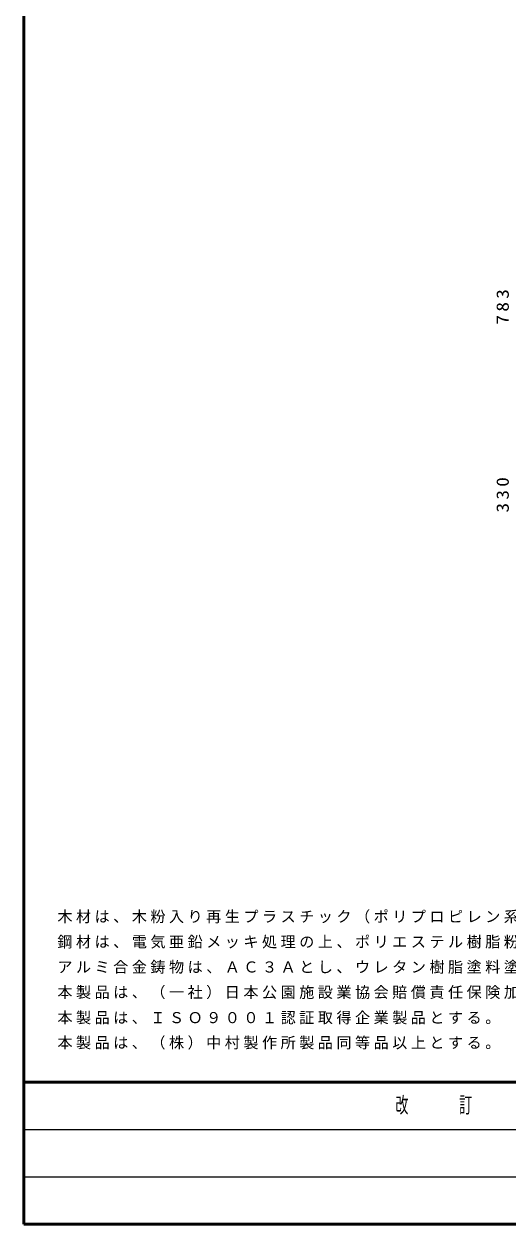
# Model space of a CAD drawing. Units: millimetres on the paper, scale 1:20. Extents: x -385 to 0, y 0 to 267.
# Drawn here: x -385 to -313.5, y 0 to 177.7 of the extents above; entities that cross this region are included whole.
import ezdxf

# ---------------------------------------------------------------- set-up
doc = ezdxf.new("R2010")
doc.units = ezdxf.units.MM
doc.layers.add('1_20', color=7, linetype='Continuous', lineweight=25)
doc.layers.add('A3図枠', color=7, linetype='Continuous', lineweight=13)
doc.layers.add('CLASS1', color=7, linetype='Continuous')
doc.styles.add('ＭＳ ゴシック', font='')
doc.styles.get('ＭＳ ゴシック').set_extended_font_data('MS Gothic')

msp = doc.modelspace()

# ---------------------------------------------------------------- linework, layer by layer
at = {"layer": 'A3図枠', "lineweight": 50}
for p, q in [((-385, 267), (-385, 0)), ((-385, 21), (0, 21)), ((-385, 0), (0, 0))]:
    msp.add_line(p, q, dxfattribs=at)
at = {"layer": 'A3図枠'}
for p, q in [((-385, 14), (-243.5, 14)), ((-385, 7), (-243.5, 7))]:
    msp.add_line(p, q, dxfattribs=at)

# ---------------------------------------------------------------- texts
at = {"layer": '1_20', "char_height": 1.833, "attachment_point": 8, "rotation": 90, "style": 'ＭＳ ゴシック'}
for s, insert in [('\\T1.33;\\W1.15;783', (-313.175, 136.02)), ('\\T1.33;\\W1.15;330', (-313.175, 108.19))]:
    msp.add_mtext(s, dxfattribs=dict(at, insert=insert))
at = {"layer": 'A3図枠', "color": 4, "insert": (-314.25, 17.5), "char_height": 2.346, "attachment_point": 5, "style": 'ＭＳ ゴシック'}
msp.add_mtext('\\T1.64;\\W0.6;改\u3000\u3000訂\u3000\u3000事\u3000\u3000項', dxfattribs=at)
at = {"layer": 'CLASS1', "char_height": 1.642, "attachment_point": 7, "style": 'ＭＳ ゴシック'}
for s, insert in [('\\T1.23;木材は、木粉入り再生プラスチック（ポリプロピレン系・色：サンディーブラウン）とし、「再生有機系建材認定基準」適合品とする。', (-380.055, 44.482)), ('\\T1.23;鋼材は、電気亜鉛メッキ処理の上、ポリエステル樹脂粉体塗装（ダークグレー）仕上げとする。', (-380.055, 40.749)), ('\\T1.23;アルミ合金鋳物は、ＡＣ３Ａとし、ウレタン樹脂塗料塗装（ダークグレー）仕上げとする。', (-380.055, 37.016)), ('\\T1.23;本製品は、（一社）日本公園施設業協会賠償責任保険加入製品とする。', (-380.055, 33.282)), ('\\T1.23;本製品は、ＩＳＯ９００１認証取得企業製品とする。', (-380.055, 29.549)), ('\\T1.23;本製品は、（株）中村製作所製品同等品以上とする。', (-380.055, 25.816))]:
    msp.add_mtext(s, dxfattribs=dict(at, insert=insert))

doc.saveas('drawing.dxf')
